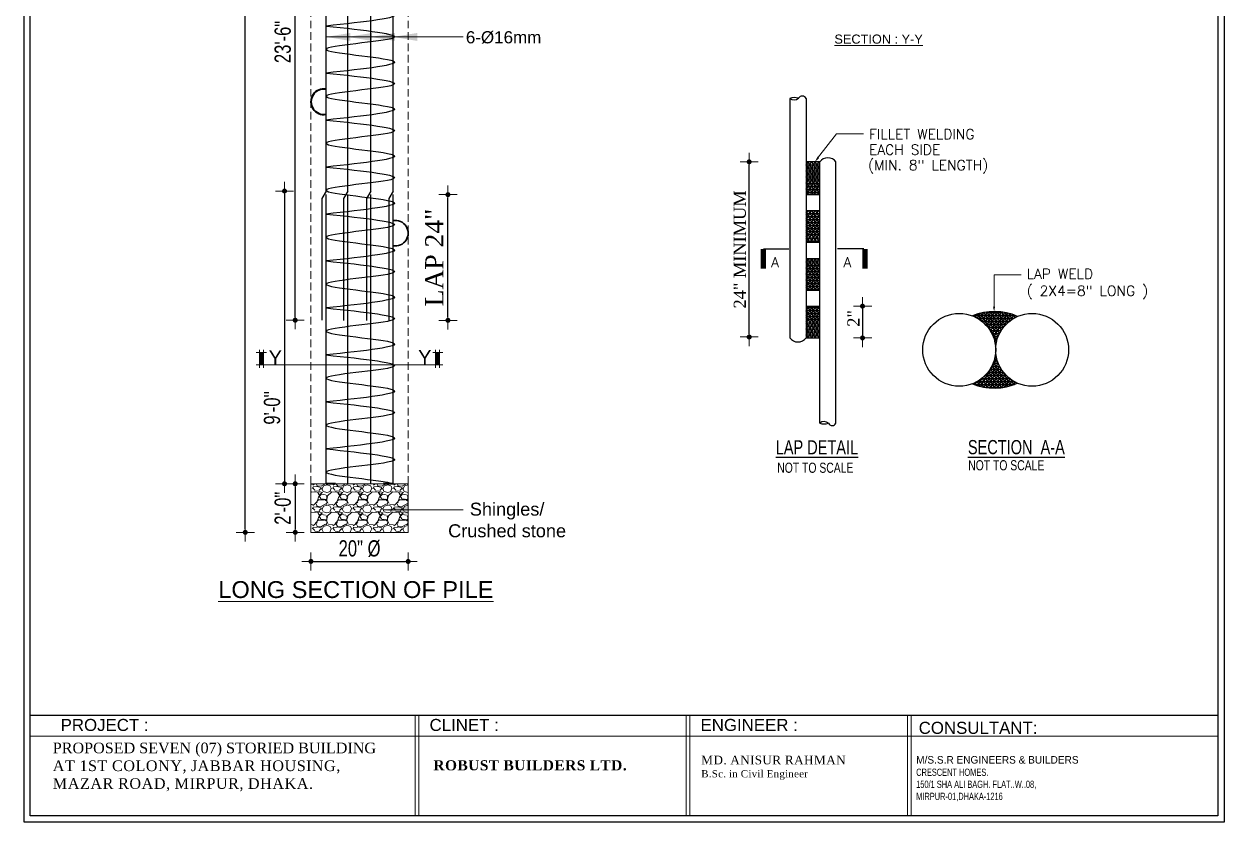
# Model space of a CAD drawing. Extents: x 52891 to 66536, y -48165 to -44533.
# Drawn here: x 59969 to 60562, y -45918 to -45524 of the extents above; entities that cross this region are included whole.
import ezdxf

# ---------------------------------------------------------------- set-up
doc = ezdxf.new("R2010")
doc.units = 0
doc.header["$MEASUREMENT"] = 0
doc.header["$PDMODE"] = 3
doc.linetypes.add('DASHED', pattern=[0.75, 0.5, -0.25])
doc.linetypes.add('HIDDEN', pattern=[0.375, 0.25, -0.125])
doc.layers.get('DEFPOINTS').update_dxf_attribs({"lineweight": 13})
for name, color, linetype, lineweight in [('DIM', 8, 'Continuous', 13), ('dim_1', 8, 'Continuous', 13), ('DIMENSION', 8, 'Continuous', 15), ('hatch', 252, 'Continuous', 13), ('line', 7, 'Continuous', 15), ('ROD', 1, 'Continuous', 35), ('TEXT', 7, 'Continuous', 13), ('WALL', 7, 'Continuous', 30)]:
    doc.layers.add(name, color=color, linetype=linetype, lineweight=lineweight)
for name, color, linetype in [('Layer1', 174, 'Continuous'), ('REN', 1, 'Continuous'), ('TITLE', 3, 'Continuous')]:
    doc.layers.add(name, color=color, linetype=linetype)
doc.styles.add('AREAL', font='arial.ttf')
doc.styles.add('Arial', font='arial.ttf')
doc.styles.add('RS6', font='times.ttf')
doc.styles.get("Standard").update_dxf_attribs({"font": 'arial.ttf', "width": 0.6, "height": 6})
doc.styles.add('style6', font='swisscl.ttf')
doc.styles.add('SWIS721LTBT', font='swissl.ttf')
doc.styles.add('SX', font='SIMPLEX.shx')
doc.dimstyles.new('1-2', dxfattribs={"dimtxt": 5, "dimasz": 2, "dimexe": 1, "dimexo": 1, "dimgap": 0.75, "dimtad": 1, "dimdec": 0, "dimzin": 3, "dimdsep": 46, "dimlunit": 4, "dimtxsty": 'Standard', "dimcen": 0.5, "dimclrd": 253, "dimclre": 253, "dimclrt": 7, "dimadec": 0, "dimazin": 0, "dimtfac": 1, "dimtdec": 0, "dimtmove": 0, "dimatfit": 3, "dimfxl": 1, "dimlwd": 9, "dimlwe": 9, "dimarcsym": 0})
doc.dimstyles.new('dim-01', dxfattribs={"dimtxt": 6, "dimasz": 2, "dimexe": 0.18, "dimexo": 0.0625, "dimgap": 0.5, "dimtad": 0, "dimdec": 1, "dimrnd": 0.125, "dimzin": 3, "dimdsep": 46, "dimlunit": 4, "dimtxsty": 'RS6', "dimblk": 'dim-01', "dimcen": 2, "dimse1": 1, "dimse2": 1, "dimclrt": 7, "dimadec": 0, "dimazin": 0, "dimtfac": 1, "dimtdec": 1, "dimtix": 1, "dimtmove": 0, "dimatfit": 3, "dimldrblk": 'dim-01', "dimfxl": 1, "dimtvp": 0.75, "dimtolj": 1, "dimtzin": 0, "dimarcsym": 0})
pattern_1 = [(0, (59378.8142, -45950.1062), (0, 1.5), []), (60, (59378.8142, -45950.1062), (-1.299038, 0.75), []), (120, (59378.8142, -45950.1062), (-1.299038, -0.75), [])]

# ---------------------------------------------------------------- blocks, each defined once
blk = doc.blocks.new('dim-01')
at = {"layer": 'line', "linetype": 'Continuous'}
for p, q in [((-3, 0), (3, 0)), ((0, 3), (0, -3))]:
    blk.add_line(p, q, dxfattribs=at)
at = {"layer": 'line', "color": 6, "linetype": 'Continuous', "const_width": 0.825}
blk.add_lwpolyline([(-0.41, 0, 1), (0.41, 0, 1)], format="xyb", close=True, dxfattribs=at)
blk = doc.blocks.new('*D1437')
at = {"layer": 'DEFPOINTS', "color": 0}
for p in [(60327.41, -45591.66), (60367.46, -45591.66), (60366.56, -45678.17)]:
    blk.add_point(p, dxfattribs=at)
at = {"layer": 'dim_1', "color": 0, "lineweight": -2}
blk.add_line((60327.41, -45676.67), (60327.41, -45593.16), dxfattribs=at)
at = {"layer": 'dim_1', "color": 0, "lineweight": -2, "xscale": 1.5, "yscale": 1.5, "zscale": 1.5}
for p, rotation in [((60327.41, -45591.66), 90), ((60327.41, -45678.17), 270)]:
    blk.add_blockref('dim-01', p, dxfattribs=dict(at, rotation=rotation))
at = {"layer": 'dim_1', "color": 7, "insert": (60322.81, -45634.91), "char_height": 6, "attachment_point": 5, "rotation": 90, "style": 'RS6'}
blk.add_mtext('\\A1;24" MINIMUM', dxfattribs=at)
blk = doc.blocks.new('*D1438')
at = {"layer": 'DEFPOINTS', "color": 0}
for p in [(60362.26, -45662.95), (60362.26, -45678.62), (60383.39, -45678.62)]:
    blk.add_point(p, dxfattribs=at)
at = {"layer": 'dim_1', "color": 0, "lineweight": -2}
blk.add_line((60383.39, -45664.45), (60383.39, -45677.12), dxfattribs=at)
at = {"layer": 'dim_1', "color": 0, "lineweight": -2, "xscale": 1.5, "yscale": 1.5, "zscale": 1.5}
for p, rotation in [((60383.39, -45662.95), 90), ((60383.39, -45678.62), 270)]:
    blk.add_blockref('dim-01', p, dxfattribs=dict(at, rotation=rotation))
at = {"layer": 'dim_1', "color": 7, "insert": (60378.89, -45668.98), "char_height": 6, "attachment_point": 5, "rotation": 90, "style": 'RS6'}
blk.add_mtext('\\A1;2"', dxfattribs=at)
blk = doc.blocks.new('*D1439')
at = {"layer": 'DEFPOINTS', "color": 0}
for p in [(60111.03, -45774.67), (60159.03, -45774.67), (60159.03, -45789.05)]:
    blk.add_point(p, dxfattribs=at)
at = {"layer": 'dim_1', "color": 0, "lineweight": -2}
blk.add_line((60112.53, -45789.05), (60157.53, -45789.05), dxfattribs=at)
at = {"layer": 'dim_1', "color": 0, "lineweight": -2, "xscale": 1.5, "yscale": 1.5, "zscale": 1.5, "rotation": 180}
blk.add_blockref('dim-01', (60111.03, -45789.05), dxfattribs=at)
at = {"layer": 'dim_1', "color": 0, "lineweight": -2, "xscale": 1.5, "yscale": 1.5, "zscale": 1.5}
blk.add_blockref('dim-01', (60159.03, -45789.05), dxfattribs=at)
at = {"layer": 'dim_1', "color": 7, "insert": (60135.03, -45782.73), "char_height": 8, "attachment_point": 5, "style": 'style6'}
blk.add_mtext('\\A1;20" %%C', dxfattribs=at)
blk = doc.blocks.new('*D1440')
at = {"layer": 'DEFPOINTS', "color": 0}
for p in [(60111.03, -45750.67), (60103.26, -45774.67), (60111.03, -45774.67)]:
    blk.add_point(p, dxfattribs=at)
at = {"layer": 'dim_1', "color": 0, "lineweight": -2}
blk.add_line((60103.26, -45752.17), (60103.26, -45773.17), dxfattribs=at)
at = {"layer": 'dim_1', "color": 0, "lineweight": -2, "xscale": 1.5, "yscale": 1.5, "zscale": 1.5}
for p, rotation in [((60103.26, -45750.67), 90), ((60103.26, -45774.67), 270)]:
    blk.add_blockref('dim-01', p, dxfattribs=dict(at, rotation=rotation))
at = {"layer": 'dim_1', "color": 7, "insert": (60097.12, -45762.77), "char_height": 8, "attachment_point": 5, "rotation": 90, "style": 'style6'}
blk.add_mtext('\\A1;2\'-0"', dxfattribs=at)
blk = doc.blocks.new('*D1443')
at = {"layer": 'DEFPOINTS', "color": 0}
for p in [(60078.59, -45143.94), (60084.65, -45143.94), (60120.3, -45774.67)]:
    blk.add_point(p, dxfattribs=at)
at = {"layer": 'dim_1', "color": 0, "lineweight": -2}
blk.add_line((60078.59, -45773.17), (60078.59, -45145.44), dxfattribs=at)
at = {"layer": 'dim_1', "color": 0, "lineweight": -2, "xscale": 1.5, "yscale": 1.5, "zscale": 1.5}
for p, rotation in [((60078.59, -45143.94), 90), ((60078.59, -45774.67), 270)]:
    blk.add_blockref('dim-01', p, dxfattribs=dict(at, rotation=rotation))
at = {"layer": 'dim_1', "color": 7, "insert": (60070.91, -45459.3), "char_height": 8, "attachment_point": 5, "rotation": 90, "style": 'style6'}
blk.add_mtext('\\A1;{\\H1.25x;55\'-0"}', dxfattribs=at)
blk = doc.blocks.new('*D1446')
at = {"layer": 'DEFPOINTS', "color": 0}
for p in [(60103.26, -45393.83), (60118.48, -45393.83), (60111.03, -45669.87)]:
    blk.add_point(p, dxfattribs=at)
at = {"layer": 'dim_1', "color": 0, "lineweight": -2}
blk.add_line((60103.26, -45668.37), (60103.26, -45395.33), dxfattribs=at)
at = {"layer": 'dim_1', "color": 0, "lineweight": -2, "xscale": 1.5, "yscale": 1.5, "zscale": 1.5}
for p, rotation in [((60103.26, -45393.83), 90), ((60103.26, -45669.87), 270)]:
    blk.add_blockref('dim-01', p, dxfattribs=dict(at, rotation=rotation))
at = {"layer": 'dim_1', "color": 7, "insert": (60097.11, -45532.42), "char_height": 8, "attachment_point": 5, "rotation": 90, "style": 'style6'}
blk.add_mtext('\\A1;23\'-6"', dxfattribs=at)
blk = doc.blocks.new('*D1451')
at = {"layer": 'DEFPOINTS', "color": 0}
for p in [(60151.58, -45607.85), (60178.67, -45607.85), (60149.51, -45669.94)]:
    blk.add_point(p, dxfattribs=at)
at = {"layer": 'dim_1', "color": 0, "lineweight": -2}
blk.add_line((60178.67, -45668.44), (60178.67, -45609.35), dxfattribs=at)
at = {"layer": 'dim_1', "color": 0, "lineweight": -2, "xscale": 1.5, "yscale": 1.5, "zscale": 1.5}
for p, rotation in [((60178.67, -45607.85), 90), ((60178.67, -45669.94), 270)]:
    blk.add_blockref('dim-01', p, dxfattribs=dict(at, rotation=rotation))
at = {"layer": 'dim_1', "color": 7, "insert": (60171.92, -45638.9), "char_height": 9, "attachment_point": 5, "rotation": 90, "style": 'RS6'}
blk.add_mtext('\\A1;LAP 24"', dxfattribs=at)
blk = doc.blocks.new('*D1452')
at = {"layer": 'DEFPOINTS', "color": 0}
for p in [(60118.48, -45606.08), (60097.98, -45750.67), (60111.03, -45750.67)]:
    blk.add_point(p, dxfattribs=at)
at = {"layer": 'dim_1', "color": 0, "lineweight": -2}
blk.add_line((60097.98, -45607.58), (60097.98, -45749.17), dxfattribs=at)
at = {"layer": 'dim_1', "color": 0, "lineweight": -2, "xscale": 1.5, "yscale": 1.5, "zscale": 1.5}
for p, rotation in [((60097.98, -45606.08), 90), ((60097.98, -45750.67), 270)]:
    blk.add_blockref('dim-01', p, dxfattribs=dict(at, rotation=rotation))
at = {"layer": 'dim_1', "color": 7, "insert": (60091.83, -45713.19), "char_height": 8, "attachment_point": 5, "rotation": 90, "style": 'style6'}
blk.add_mtext("\\A1;9'-0''", dxfattribs=at)

msp = doc.modelspace()

# ---------------------------------------------------------------- hatches: boundary and pattern name
at = {"layer": 'hatch', "ltscale": 15}
h = msp.add_hatch(dxfattribs=at)
h.set_pattern_fill('ANSI31', scale=1.25, style=0)
h.set_pattern_definition([(135, (59585.70744, -45645.4831), (0.110485435, 0.110485435), [])])
h.paths.add_polyline_path([(60085.66, -45685.91), (60087.62, -45685.91), (60087.62, -45691.97), (60085.66, -45691.97)])
h = msp.add_hatch(dxfattribs=at)
h.set_pattern_fill('ANSI31', scale=1.25, style=0)
h.set_pattern_definition([(45, (60674.49892, -45645.4831), (-0.110485435, 0.110485435), [])])
h.paths.add_polyline_path([(60174.54, -45685.91), (60172.58, -45685.91), (60172.58, -45691.97), (60174.54, -45691.97)])
at = {"layer": 'hatch'}
h = msp.add_hatch(dxfattribs=at)
h.set_pattern_fill('GRAVEL', scale=10, style=0)
h.set_pattern_definition([(228.0128, (7096.0957, -46153.1464), (-79.999982322, -90.000013416), [1.34536, -133.19088]), (184.9697, (7095.19566, -46154.1464), (120.000010515, 9.99991307), [2.30868, -228.55925]), (132.5104, (7092.89566, -46154.3464), (99.9999071835, -110.000086739), [1.62788, -161.16032]), (267.2737, (7088.99566, -46156.8464), (9.9999601773, 200.0000029497), [2.10238, -208.13558]), (292.8337, (7088.89566, -46158.9464), (-50.0000990544, 119.9999641178), [2.06155, -204.09373]), (357.2737, (7089.69566, -46160.8464), (-200.0000029497, 9.9999601773), [2.10238, -208.13558]), (37.6942, (7091.79566, -46160.94642), (-130.0000734562, -99.9999040516), [2.78029, -275.24849]), (72.2553, (7093.99566, -46159.24642), (70.000107627, 219.9999623124), [2.62488, -259.86321]), (121.4296, (7094.79566, -46156.7464), (-80.0000823418, 129.999950365), [2.1095, -208.84073]), (175.2364, (7093.6957, -46154.9464), (110.000009463, -9.999915327), [2.40832, -118.00763]), (222.3974, (7091.29566, -46154.74642), (-120.0000735107, -109.9999208201), [3.11448, -308.33375]), (138.8141, (7098.8957, -46156.9464), (-70.000029468, 59.999973133), [1.06301, -105.23844]), (171.4692, (7098.09566, -46156.2464), (129.999982848, -20.0000791004), [2.02237, -200.21511]), (225, (7096.096, -46155.9464), (-1e-15, -10.0000031), [1.41421, -12.72792]), (203.1986, (7095.3957, -46154.7464), (49.999997307, 20.000013253), [0.76158, -75.39615]), (291.8014, (7094.6957, -46155.0464), (-9.999999105, 30.00000273), [1.07703, -52.77462]), (30.9638, (7095.0957, -46156.0464), (29.999980223, 20.000024835), [1.74929, -56.56023]), (161.5651, (7096.5957, -46155.1464), (20.00000435, -9.99998403), [1.26491, -30.35787]), (16.3895, (7088.89566, -46155.0464), (100.000021984, 29.999927098), [1.772, -175.42845]), (70.3462, (7090.59566, -46154.5464), (-39.999952474, -110.000021356), [1.48661, -147.17408]), (293.1986, (7096.5957, -46153.1464), (-20.000013253, 49.999997307), [1.52315, -74.63458]), (343.6105, (7097.19566, -46154.5464), (-100.000021984, 29.999927098), [1.772, -175.42845]), (339.444, (7088.8957, -46161.2464), (-50.000018445, 19.999959964), [1.7088, -83.73124]), (294.7751, (7090.49566, -46161.8464), (-49.999921892, 110.000034218), [1.43178, -141.74643]), (66.8014, (7096.6957, -46163.1464), (20.000013253, 49.999997307), [1.52315, -74.63458]), (17.354, (7097.29566, -46161.7464), (-130.000020191, -39.9999450226), [1.67631, -165.95424]), (69.444, (7091.7957, -46163.1464), (-19.999959964, -50.000018445), [0.8544, -84.58564]), (101.3099, (7096.0957, -46163.1464), (-9.99997632, 40.00000752), [0.5099, -50.48029]), (165.9638, (7095.9957, -46162.6464), (30.00000546, -9.99998057), [2.06155, -39.1695]), (186.009, (7093.99566, -46162.1464), (99.999997509, 9.999993175), [1.9105, -189.13923]), (303.6901, (7095.0957, -46156.9464), (-10.00001335, 19.99999558), [1.44222, -34.61329]), (353.1572, (7095.89566, -46158.14642), (169.9999936548, -20.0000799792), [2.51794, -249.27563]), (60.9454, (7098.3957, -46158.4464), (-40.000000272, -70.000003846), [1.02956, -101.92674]), (90, (7098.896, -46157.546), (-10, 10), [0.6, -9.4]), (120.2564, (7093.79566, -46161.8464), (39.999948868, -70.000024559), [1.38924, -137.5352]), (48.0128, (7093.0957, -46160.6464), (79.999982322, 90.000013416), [2.69072, -131.84552]), (0, (7094.896, -46158.646), (10, 10), [2.6, -7.4]), (325.3048, (7097.49566, -46158.6464), (-99.99994259, 70.000086096), [1.58114, -156.53274]), (254.0546, (7098.7957, -46159.5464), (-9.999998893, -40.000001267), [1.45602, -71.34508]), (207.646, (7098.39566, -46160.9464), (-189.9999580718, -100.0000771317), [2.37065, -234.69474]), (175.4261, (7096.29566, -46162.04642), (-130.000005583, 9.9999480116), [2.50799, -248.29074])])
h.paths.add_polyline_path([(60159.03, -45774.67), (60159.03, -45750.67), (60111.03, -45750.67), (60111.03, -45774.67)])
at = {"layer": 'REN'}
h = msp.add_hatch(dxfattribs=at)
h.set_pattern_fill('NET3', scale=12, style=0)
h.set_pattern_definition(pattern_1)
h.paths.add_polyline_path([(60362.26, -45591.66), (60355.48, -45591.66), (60355.48, -45607.79), (60362.26, -45607.79)])
h = msp.add_hatch(dxfattribs=at)
h.set_pattern_fill('NET3', scale=12, style=0)
h.set_pattern_definition(pattern_1)
h.paths.add_polyline_path([(60362.26, -45615.74), (60355.48, -45615.74), (60355.48, -45631.4), (60362.26, -45631.4)])
h = msp.add_hatch(dxfattribs=at)
h.set_pattern_fill('NET3', scale=12, style=0)
h.set_pattern_definition(pattern_1)
h.paths.add_polyline_path([(60362.26, -45639.34), (60355.48, -45639.34), (60355.48, -45655.01), (60362.26, -45655.01)])
h = msp.add_hatch(dxfattribs=at)
h.set_pattern_fill('NET3', scale=12, style=0)
h.set_pattern_definition(pattern_1)
h.paths.add_polyline_path([(60362.26, -45662.95), (60355.48, -45662.95), (60355.48, -45678.62), (60362.26, -45678.62)])
h = msp.add_hatch(dxfattribs=at)
h.set_pattern_fill('NET3', scale=12, style=0)
h.set_pattern_definition([(0, (59784.2768, -44521.3937), (0, 1.5), []), (60, (59784.2768, -44521.3937), (-1.2990381, 0.75), []), (120, (59784.2768, -44521.3937), (-1.2990381, -0.75), [])])
h.paths.add_polyline_path([(60437.65, -45667.73, -0.304686), (60449.12, -45684.2, -0.293725), (60459.92, -45668, 0.205873)])
h = msp.add_hatch(dxfattribs=at)
h.set_pattern_fill('NET3', scale=12, style=0)
h.set_pattern_definition([(0, (59784.2768, -46847.6074), (0, -1.5), []), (300, (59784.2768, -46847.6074), (-1.2990381, -0.75), []), (240, (59784.2768, -46847.6074), (-1.2990381, 0.75), [])])
h.paths.add_polyline_path([(60437.65, -45701.27, 0.304686), (60449.12, -45684.8, 0.293725), (60459.92, -45701, -0.205873)])

# ---------------------------------------------------------------- linework, layer by layer
at = {"layer": 'DIM', "color": 7}
for p, q in [((60361.22, -45589.89), (60370.52, -45577.89)), ((60370.52, -45577.89), (60383.9, -45577.89)), ((60448.33, -45663.11), (60448.33, -45647.54)), ((60448.33, -45647.54), (60461.72, -45647.54))]:
    msp.add_line(p, q, dxfattribs=at)
for points in [[(60359.85, -45591.66, 0, 1.11, 0), (60361.56, -45589.45, 0, 0.107, 0)], [(60448.33, -45665.57, 0, 1.11, 0), (60448.33, -45663.11, 0, 0.107, 0)]]:
    msp.add_lwpolyline(points, format="xyseb", dxfattribs=at)
at = {"layer": 'hatch', "color": 7, "linetype": 'HIDDEN', "ltscale": 15}
for p, q in [((60111.03, -45750.67), (60111.03, -45173.94)), ((60159.03, -45750.67), (60159.03, -45173.94))]:
    msp.add_line(p, q, dxfattribs=at)
at = {"layer": 'hatch', "color": 7, "ltscale": 15}
for p, q in [((60089.01, -45685.91), (60083.99, -45685.91)), ((60085.66, -45693.43), (60085.66, -45684.46)), ((60087.62, -45693.43), (60087.62, -45684.46)), ((60171.14, -45685.91), (60176.16, -45685.91)), ((60172.58, -45693.43), (60172.58, -45684.46)), ((60174.54, -45693.43), (60174.54, -45684.46)), ((60106.42, -45691.97), (60083.99, -45691.97)), ((60157.57, -45691.97), (60176.16, -45691.97)), ((60111.03, -45750.67), (60159.03, -45750.67))]:
    msp.add_line(p, q, dxfattribs=at)
at = {"layer": 'hatch', "color": 7, "linetype": 'DASHED', "ltscale": 0.5}
msp.add_line((60095.93, -45691.97), (60160.13, -45691.97), dxfattribs=at)
at = {"layer": 'hatch', "color": 7, "ltscale": 15}
msp.add_lwpolyline([(60111.03, -45750.67), (60111.03, -45774.67), (60159.03, -45774.67), (60159.03, -45750.67)], dxfattribs=at)
at = {"layer": 'Layer1', "color": 0}
msp.add_line((60558.75, -45865.19), (59972.45, -45865.19), dxfattribs=at)
at = {"layer": 'Layer1', "color": 4}
msp.add_lwpolyline([(59969.35, -45011.62), (60561.86, -45011.62), (60561.86, -45917.76), (59969.35, -45917.76)], close=True, dxfattribs=at)
at = {"layer": 'Layer1', "color": 1}
msp.add_lwpolyline([(59972.45, -45014.73), (60558.75, -45014.73), (60558.75, -45914.66), (59972.45, -45914.66)], close=True, dxfattribs=at)
at = {"layer": 'REN', "color": 7}
for p, q in [((60347.48, -45560.34), (60347.48, -45678.62)), ((60355.48, -45560.34), (60355.48, -45678.62)), ((60362.26, -45591.66), (60355.48, -45591.66)), ((60362.26, -45720.71), (60362.26, -45591.66)), ((60370.26, -45720.71), (60370.26, -45591.66)), ((60355.48, -45607.79), (60362.26, -45607.79)), ((60355.48, -45615.74), (60362.26, -45615.74)), ((60355.48, -45631.4), (60362.26, -45631.4)), ((60355.48, -45639.34), (60362.26, -45639.34)), ((60355.48, -45655.01), (60362.26, -45655.01)), ((60355.48, -45662.95), (60362.26, -45662.95)), ((60355.48, -45678.62), (60362.26, -45678.62))]:
    msp.add_line(p, q, dxfattribs=at)
for centre in [(60431.12, -45684.5), (60467.12, -45684.5)]:
    msp.add_circle(centre, 18, dxfattribs=at)
for centre, radius, start, end in [((60349.71, -45565.8), 5.89, 69.91494, 112.18994), ((60349.56, -45557.84), 3.25, 230.2326, 311.87228), ((60353.59, -45561.23), 2.09, 25.00259, 152.61217), ((60366.26, -45594.66), 5, 36.8699, 143.1301), ((60448.46, -45693.76), 28.19, 66.023, 112.55543), ((60351.48, -45675.62), 5, 216.8699, 323.1301), ((60448.46, -45675.24), 28.19, 247.44457, 293.977), ((60364.34, -45723.21), 3.25, 48.12772, 129.7674), ((60364.48, -45715.25), 5.89, 247.81006, 290.08506), ((60368.36, -45719.82), 2.09, 207.38783, 334.99741)]:
    msp.add_arc(centre, radius, start, end, dxfattribs=at)
at = {"layer": 'ROD', "lineweight": 30, "ltscale": 15}
for p, q in [((60118.48, -45606.08), (60118.48, -45393.83)), ((60129.18, -45606.08), (60129.18, -45393.79)), ((60140.57, -45606.08), (60140.57, -45393.79)), ((60151.58, -45606.08), (60151.58, -45393.79)), ((60118.48, -45750.76), (60118.48, -45607.78)), ((60129.18, -45750.68), (60129.18, -45607.78)), ((60140.57, -45750.68), (60140.57, -45607.78)), ((60151.58, -45750.68), (60151.58, -45607.78))]:
    msp.add_line(p, q, dxfattribs=at)
for points in [[(60118.48, -45606.07), (60116.4, -45609.77), (60116.4, -45669.93)], [(60129.18, -45606.08), (60127.1, -45609.78), (60127.1, -45669.94)], [(60140.57, -45606.08), (60138.49, -45609.78), (60138.49, -45669.94)], [(60151.58, -45606.08), (60149.51, -45609.78), (60149.51, -45669.94)]]:
    msp.add_lwpolyline(points, dxfattribs=at)
at = {"layer": 'ROD', "color": 7, "lineweight": 40, "ltscale": 15}
msp.add_arc((60117.32, -45561.95), 6.29, 79.37648, 280.62352, dxfattribs=at)
at = {"layer": 'ROD', "color": 7, "ltscale": 15}
msp.add_arc((60152.74, -45626.88), 6.29, 259.37648, 100.62352, dxfattribs=at)
at = {"layer": 'ROD', "lineweight": 30, "ltscale": 15}
for points in [[(60118.48, -45501.36), (60151.58, -45507.26), (60118.48, -45512.85), (60151.58, -45518.57), (60118.48, -45524.57)], [(60118.48, -45524.57), (60151.58, -45530.47), (60118.48, -45536.06), (60151.58, -45541.78), (60118.48, -45547.78)], [(60118.48, -45547.78), (60151.58, -45553.68), (60118.48, -45559.27), (60151.58, -45564.99), (60118.48, -45570.99)], [(60118.48, -45570.99), (60151.58, -45576.89), (60118.48, -45582.48), (60151.58, -45588.2), (60118.48, -45594.2)], [(60118.48, -45594.2), (60151.58, -45600.1), (60118.48, -45605.69), (60151.58, -45611.41), (60118.48, -45617.41)], [(60118.48, -45617.41), (60151.58, -45623.31), (60118.48, -45628.9), (60151.58, -45634.62), (60118.48, -45640.61)], [(60118.48, -45640.61), (60151.58, -45646.52), (60118.48, -45652.11), (60151.58, -45657.83), (60118.48, -45663.82)], [(60118.48, -45663.82), (60151.58, -45669.73), (60118.48, -45675.32), (60151.58, -45681.04), (60118.48, -45687.03)], [(60118.48, -45687.03), (60151.58, -45692.94), (60118.48, -45698.53), (60151.58, -45704.25), (60118.48, -45710.24)], [(60118.48, -45710.24), (60151.58, -45716.15), (60118.48, -45721.74), (60151.58, -45727.46), (60118.48, -45733.45)]]:
    msp.add_spline(points, degree=3, dxfattribs=at)
msp.add_open_spline([(60118.48, -45733.45), (60137.41, -45735.45), (60175.24, -45739.45), (60090.12, -45744.91), (60146.84, -45748.71), (60151.58, -45750.67)], degree=3, knots=[0, 0, 0, 0, 33.62742, 67.199901, 100.795318, 100.795318, 100.795318, 100.795318], dxfattribs=at)
at = {"layer": 'ROD', "color": 7, "lineweight": 40, "ltscale": 15}
for points in [[(60123.15, -45750.68), (60120.4, -45750.68), (60119.87, -45750.68), (60118.48, -45750.68)], [(60151.58, -45750.68), (60148.84, -45750.68), (60148.3, -45750.68), (60146.92, -45750.68)]]:
    msp.add_open_spline(points, degree=3, dxfattribs=at)
at = {"layer": 'TEXT', "color": 0}
for p, q in [((60558.75, -45865.19), (59972.45, -45865.19)), ((60162.48, -45914.42), (60162.48, -45865.19)), ((60164.27, -45914.42), (60164.27, -45865.19)), ((60296.28, -45914.42), (60296.28, -45865.19)), ((60298.07, -45914.42), (60298.07, -45865.19)), ((60405.62, -45914.42), (60405.62, -45865.19)), ((60407.41, -45914.42), (60407.41, -45865.19)), ((59972.45, -45875.41), (60558.75, -45875.41))]:
    msp.add_line(p, q, dxfattribs=at)
at = {"layer": 'TITLE', "color": 7}
for p, q in [((60334.41, -45634.63), (60347.07, -45634.63)), ((60383.99, -45634.63), (60371.08, -45634.63))]:
    msp.add_line(p, q, dxfattribs=at)
at = {"layer": 'TITLE', "color": 7, "const_width": 2.76}
for points in [[(60334.41, -45644.39), (60334.41, -45634.63)], [(60384.6, -45644.39), (60384.6, -45634.63)]]:
    msp.add_lwpolyline(points, dxfattribs=at)

# ---------------------------------------------------------------- texts
at = {"layer": 'TEXT', "color": 7}
for s, height, style, p in [('6-%%C16mm', 6, 'AREAL', (60187.52, -45533.11)), ('FILLET WELDING', 5, 'SX', (60386.6, -45580.51)), ('EACH SIDE', 5, 'SX', (60386.6, -45588.14)), ('(MIN. 8" LENGTH)', 5, 'SX', (60386.1, -45595.77)), ('A', 5, 'SX', (60338.24, -45643.66)), ('A', 5, 'SX', (60374, -45643.66)), ('NOT TO SCALE', 5, 'style6', (60341.27, -45745.25)), ('NOT TO SCALE ', 5, 'style6', (60435.55, -45744.03))]:
    msp.add_text(s, height=height, dxfattribs=dict(at, style=style)).set_placement(p)
for s, insert, char_height, attachment_point, style in [('{\\LSECTION : Y-Y}', (60391.32, -45531.04), 4.5, 5, 'SWIS721LTBT'), ('Y', (60093.43, -45684.81), 7, 2, 'AREAL'), ('Y', (60167.24, -45684.67), 7, 2, 'AREAL'), ('{\\H1.282x;Shingles/\\PCrushed stone}', (60207.89, -45768.6), 5, 5, 'AREAL'), ('{\\H1.667x;\\LLONG SECTION OF PILE }', (60133.21, -45798.77), 5, 2, 'AREAL')]:
    msp.add_mtext(s, dxfattribs=dict(at, insert=insert, char_height=char_height, attachment_point=attachment_point, style=style))
at = {"layer": 'TEXT', "color": 7, "insert": (60464.42, -45644.51), "char_height": 5, "width": 101.285, "attachment_point": 1, "style": 'SX'}
msp.add_mtext('LAP WELD\\P( 2X4=8" LONG )', dxfattribs=at)
at = {"layer": 'TEXT', "color": 4, "lineweight": 13, "char_height": 5.95, "attachment_point": 1, "style": 'Arial'}
for s, insert in [('PROJECT :', (59987.44, -45866.84)), ('CLINET :', (60169.59, -45866.84)), ('ENGINEER :', (60303.39, -45866.84))]:
    msp.add_mtext(s, dxfattribs=dict(at, insert=insert))
at = {"layer": 'TEXT', "color": 4, "lineweight": 13, "insert": (60411.1, -45868.27), "char_height": 5.9497, "attachment_point": 1, "line_spacing_factor": 1.5, "style": 'Arial'}
msp.add_mtext('CONSULTANT:', dxfattribs=at)
at = {"layer": 'TEXT', "color": 3, "lineweight": 13, "attachment_point": 1, "style": 'Arial'}
for s, insert, char_height, width in [('\\pt139.4;{\\fTimes New Roman|b1|i0|c0|p18;\\T1.05;\\C5;ROBUST BUILDERS LTD.}', (60171.51, -45887.24), 5.0047, 100.4304), ('{\\fTimes New Roman|b0|i0|c0|p18;\\T1.05;MD. ANISUR RAHMAN\\P\\H0.8344x;B.Sc. in Civil Engineer}', (60303.74, -45884.99), 4.2838, 81.6931)]:
    msp.add_mtext(s, dxfattribs=dict(at, insert=insert, char_height=char_height, width=width))
at = {"layer": 'TEXT', "color": 4, "insert": (60409.87, -45885.18), "char_height": 3.68786, "attachment_point": 1, "style": 'Arial'}
msp.add_mtext('\\pt1.131;{\\fBankGothic Lt BT|b0|i0|c0|p34;\\H1.009x;\\C96;M/S.S.R ENGINEERS & BUILDERS\\fSwis721 LtCn BT|b0|i0|c0|p34;\\H0.6676x;\\C1;\\P\\H1.439x;\\C5;CRESCENT HOMES.\\P150/1 SHA ALI BAGH. FLAT..W..08,\\PMIRPUR-01,DHAKA-1216}', dxfattribs=at)
at = {"layer": 'TITLE', "color": 7, "style": 'style6'}
for s, p in [('%%ULAP DETAIL', (60340.52, -45736.17)), ('%%USECTION  A-A', (60435.41, -45736.07))]:
    msp.add_text(s, height=7, dxfattribs=at).set_placement(p)
at = {"layer": 'WALL', "color": 4, "linetype": 'ByBlock', "lineweight": 25, "insert": (59983.56, -45878.55), "char_height": 5.2689, "width": 164.0852, "attachment_point": 1}
msp.add_mtext('{\\fTimes New Roman|b0|i0|c0|p18;\\W1;\\C144;PROPOSED SEVEN (07) STORIED BUILDING\\P\\T1.05;AT 1ST COLONY, JABBAR HOUSING, MAZAR ROAD, MIRPUR, DHAKA.}', dxfattribs=at)

# ---------------------------------------------------------------- dimensions: what is measured, and where the dimension line sits
at = {"layer": 'dim_1', "color": 7}
for base, p1, p2, angle, text, override, picture, middle in [((60078.59, -45143.94), (60120.3, -45774.67), (60084.65, -45143.94), 270, '{\\H1.25x;55\'-0"}', {"dimtxt": 8, "dimasz": 1.5, "dimtxsty": 'style6', "dimfxl": 0.1875, "dimfxlon": 1}, '*D1443', (60078.59, -45459.3)), ((60103.26, -45393.83), (60111.03, -45669.87), (60118.48, -45393.83), 90, '23\'-6"', {"dimtxt": 8, "dimasz": 1.5, "dimtxsty": 'style6', "dimfxl": 0.1875, "dimfxlon": 1}, '*D1446', (60103.26, -45532.42)), ((60097.98, -45750.67), (60118.48, -45606.08), (60111.03, -45750.67), 90, "9'-0''", {"dimtxt": 8, "dimasz": 1.5, "dimtxsty": 'style6', "dimfxl": 0.1875, "dimfxlon": 1}, '*D1452', (60097.98, -45713.19)), ((60383.39, -45678.62), (60362.26, -45662.95), (60362.26, -45678.62), 90, '2"', {"dimtxt": 6, "dimasz": 1.5, "dimfxl": 0.1875, "dimfxlon": 1}, '*D1438', (60383.39, -45668.98)), ((60103.26, -45774.67), (60111.03, -45750.67), (60111.03, -45774.67), 90, '2\'-0"', {"dimtxt": 8, "dimasz": 1.5, "dimtxsty": 'style6', "dimfxl": 0.1875, "dimfxlon": 1}, '*D1440', (60103.26, -45762.77))]:
    dim = msp.add_linear_dim(base=base, p1=p1, p2=p2, angle=angle, text=text, dimstyle='dim-01', override=override, dxfattribs=at)
    dim.commit()
    dim.dimension.update_dxf_attribs({"geometry": picture, "text_midpoint": middle, "dimtype": 160})
for base, p1, p2, text, override, picture, middle in [((60327.41, -45591.66), (60366.56, -45678.17), (60367.46, -45591.66), '24" MINIMUM', {"dimtxt": 6, "dimasz": 1.5, "dimfxl": 0.1875, "dimfxlon": 1}, '*D1437', (60322.81, -45634.91)), ((60178.67, -45607.85), (60149.51, -45669.94), (60151.58, -45607.85), 'LAP 24"', {"dimtxt": 9, "dimasz": 1.5, "dimfxl": 0.1875, "dimfxlon": 1}, '*D1451', (60171.92, -45638.9))]:
    dim = msp.add_linear_dim(base=base, p1=p1, p2=p2, angle=90, text=text, dimstyle='dim-01', override=override, dxfattribs=at)
    dim.commit()
    dim.dimension.update_dxf_attribs({"geometry": picture, "text_midpoint": middle})
dim = msp.add_linear_dim(base=(60159.03, -45789.05), p1=(60111.03, -45774.67), p2=(60159.03, -45774.67), text='20" %%C', dimstyle='dim-01', override={"dimtxt": 8, "dimasz": 1.5, "dimtxsty": 'style6', "dimfxl": 0.1875, "dimfxlon": 1}, dxfattribs=at)
dim.commit()
dim.dimension.update_dxf_attribs({"geometry": '*D1439', "text_midpoint": (60135.03, -45782.73)})

# ---------------------------------------------------------------- leaders
at = {"layer": 'DIMENSION', "color": 7, "ltscale": 15}
for points in [[(60118.48, -45529.94), (60172.25, -45529.94)], [(60129.18, -45529.94), (60172.25, -45529.94)], [(60140.57, -45529.94), (60172.25, -45529.94)], [(60151.58, -45529.94), (60186.26, -45529.94)], [(60151.58, -45529.94), (60172.25, -45529.94)], [(60146.86, -45763.62), (60186.26, -45763.62)]]:
    msp.add_leader(points, dimstyle='1-2', override={"dimasz": 12, "dimgap": 1}, dxfattribs=at)

doc.saveas('drawing.dxf')
